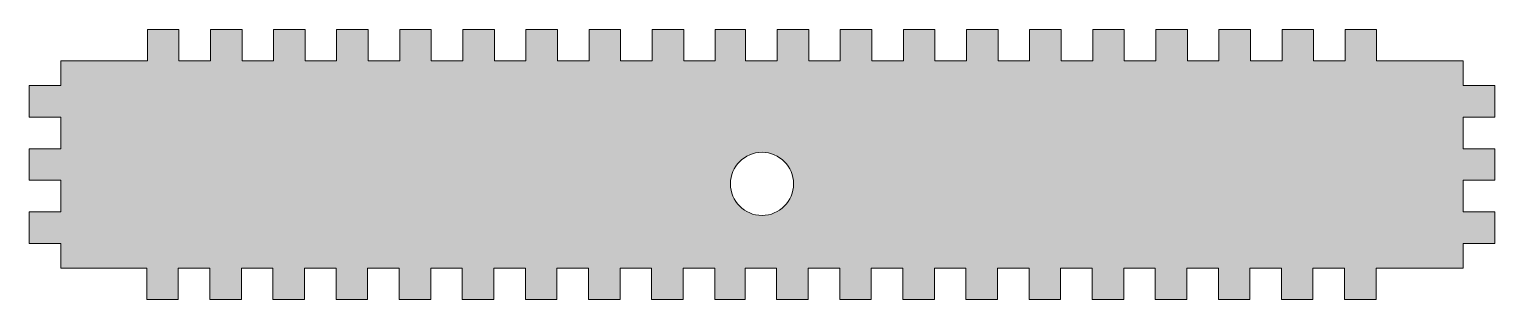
# Model space of a CAD drawing. Header units: inches. Extents: x 827 to 1245, y -549 to -472.
import ezdxf

# ---------------------------------------------------------------- set-up
doc = ezdxf.new("R2010")
doc.units = ezdxf.units.IN
doc.header["$MEASUREMENT"] = 0
doc.layers.add('Layer 1', color=7, linetype='Continuous')

msp = doc.modelspace()

# ---------------------------------------------------------------- hatches: boundary and pattern name
at = {"layer": 'Layer 1', "true_color": 0x939597}
h = msp.add_hatch(color=252, dxfattribs=at)
h.dxf.hatch_style = 2
h.paths.add_polyline_path([(1236.27, -488.3), (1236.27, -481.3), (1211.6, -481.3), (1211.6, -472.3), (1202.6, -472.3), (1202.6, -481.3), (1193.6, -481.3), (1193.6, -472.3), (1184.6, -472.3), (1184.6, -481.3), (1175.6, -481.3), (1175.6, -472.3), (1166.6, -472.3), (1166.6, -481.3), (1157.6, -481.3), (1157.6, -472.3), (1148.6, -472.3), (1148.6, -481.3), (1139.6, -481.3), (1139.6, -472.3), (1130.6, -472.3), (1130.6, -481.3), (1121.6, -481.3), (1121.6, -472.3), (1112.6, -472.3), (1112.6, -481.3), (1103.6, -481.3), (1103.6, -472.3), (1094.6, -472.3), (1094.6, -481.3), (1085.6, -481.3), (1085.6, -472.3), (1076.6, -472.3), (1076.6, -481.3), (1067.6, -481.3), (1067.6, -472.3), (1058.6, -472.3), (1058.6, -481.3), (1049.6, -481.3), (1049.6, -472.3), (1040.6, -472.3), (1040.6, -481.3), (1031.6, -481.3), (1031.6, -472.3), (1022.94, -472.3), (1022.94, -481.3), (1013.94, -481.3), (1013.94, -472.3), (1004.94, -472.3), (1004.94, -481.3), (995.94, -481.3), (995.94, -472.3), (986.94, -472.3), (986.94, -481.3), (977.94, -481.3), (977.94, -472.3), (968.94, -472.3), (968.94, -481.3), (959.94, -481.3), (959.94, -472.3), (950.94, -472.3), (950.94, -481.3), (941.94, -481.3), (941.94, -472.3), (932.94, -472.3), (932.94, -481.3), (923.94, -481.3), (923.94, -472.3), (914.94, -472.3), (914.94, -481.3), (905.94, -481.3), (905.94, -472.3), (896.94, -472.3), (896.94, -481.3), (887.94, -481.3), (887.94, -472.3), (878.94, -472.3), (878.94, -481.3), (869.94, -481.3), (869.94, -472.3), (860.94, -472.3), (860.94, -481.3), (836.27, -481.3), (836.27, -488.3), (827.27, -488.3), (827.27, -490.3), (827.27, -497.3), (836.27, -497.3), (836.27, -506.3), (827.27, -506.3), (827.27, -510.8), (827.27, -515.3), (836.27, -515.3), (836.27, -524.3), (827.27, -524.3), (827.27, -528.8), (827.27, -533.3), (836.27, -533.3), (836.27, -540.3), (851.77, -540.3), (860.77, -540.3), (860.77, -549.3), (869.77, -549.3), (869.77, -540.3), (878.77, -540.3), (878.77, -549.3), (887.77, -549.3), (887.77, -540.3), (896.77, -540.3), (896.77, -549.3), (905.77, -549.3), (905.77, -540.3), (914.77, -540.3), (914.77, -549.3), (923.77, -549.3), (923.77, -540.3), (932.77, -540.3), (932.77, -549.3), (941.77, -549.3), (941.77, -540.3), (950.77, -540.3), (950.77, -549.3), (959.77, -549.3), (959.77, -540.3), (968.77, -540.3), (968.77, -549.3), (977.77, -549.3), (977.77, -540.3), (986.77, -540.3), (986.77, -549.3), (995.77, -549.3), (995.77, -540.3), (1004.77, -540.3), (1004.77, -549.3), (1013.77, -549.3), (1013.77, -540.3), (1022.77, -540.3), (1022.77, -549.3), (1031.44, -549.3), (1031.44, -540.3), (1040.44, -540.3), (1040.44, -549.3), (1049.44, -549.3), (1049.44, -540.3), (1058.44, -540.3), (1058.44, -549.3), (1067.44, -549.3), (1067.44, -540.3), (1076.44, -540.3), (1076.44, -549.3), (1085.44, -549.3), (1085.44, -540.3), (1094.44, -540.3), (1094.44, -549.3), (1103.44, -549.3), (1103.44, -540.3), (1112.44, -540.3), (1112.44, -549.3), (1121.44, -549.3), (1121.44, -540.3), (1130.44, -540.3), (1130.44, -549.3), (1139.44, -549.3), (1139.44, -540.3), (1148.44, -540.3), (1148.44, -549.3), (1157.44, -549.3), (1157.44, -540.3), (1166.44, -540.3), (1166.44, -549.3), (1175.44, -549.3), (1175.44, -540.3), (1184.44, -540.3), (1184.44, -549.3), (1193.44, -549.3), (1193.44, -540.3), (1202.44, -540.3), (1202.44, -549.3), (1211.44, -549.3), (1211.44, -540.3), (1220.44, -540.3), (1236.27, -540.3), (1236.27, -533.3), (1245.27, -533.3), (1245.27, -528.8), (1245.27, -524.3), (1236.27, -524.3), (1236.27, -515.3), (1245.27, -515.3), (1245.27, -510.8), (1245.27, -506.3), (1236.27, -506.3), (1236.27, -497.3), (1245.27, -497.3), (1245.27, -490.3), (1245.27, -488.3)])
edge = h.paths.add_edge_path()
edge.add_spline(control_points=[(1036.27, -525.32), (1031.3, -525.32), (1027.27, -521.29), (1027.27, -516.32), (1027.27, -511.35), (1031.3, -507.32), (1036.27, -507.32), (1041.24, -507.32), (1045.27, -511.35), (1045.27, -516.32), (1045.27, -521.29), (1041.24, -525.32), (1036.27, -525.32)], knot_values=[0, 0, 0, 0, 1, 1, 1, 2, 2, 2, 3, 3, 3, 4, 4, 4, 4], degree=3, periodic=1)

# ---------------------------------------------------------------- linework, layer by layer
at = {"layer": 'Layer 1', "color": 250, "lineweight": 18, "true_color": 0x231f20}
msp.add_lwpolyline([(1236.27, -488.3), (1236.27, -481.3), (1211.6, -481.3), (1211.6, -472.3), (1202.6, -472.3), (1202.6, -481.3), (1193.6, -481.3), (1193.6, -472.3), (1184.6, -472.3), (1184.6, -481.3), (1175.6, -481.3), (1175.6, -472.3), (1166.6, -472.3), (1166.6, -481.3), (1157.6, -481.3), (1157.6, -472.3), (1148.6, -472.3), (1148.6, -481.3), (1139.6, -481.3), (1139.6, -472.3), (1130.6, -472.3), (1130.6, -481.3), (1121.6, -481.3), (1121.6, -472.3), (1112.6, -472.3), (1112.6, -481.3), (1103.6, -481.3), (1103.6, -472.3), (1094.6, -472.3), (1094.6, -481.3), (1085.6, -481.3), (1085.6, -472.3), (1076.6, -472.3), (1076.6, -481.3), (1067.6, -481.3), (1067.6, -472.3), (1058.6, -472.3), (1058.6, -481.3), (1049.6, -481.3), (1049.6, -472.3), (1040.6, -472.3), (1040.6, -481.3), (1031.6, -481.3), (1031.6, -472.3), (1022.94, -472.3), (1022.94, -481.3), (1013.94, -481.3), (1013.94, -472.3), (1004.94, -472.3), (1004.94, -481.3), (995.94, -481.3), (995.94, -472.3), (986.94, -472.3), (986.94, -481.3), (977.94, -481.3), (977.94, -472.3), (968.94, -472.3), (968.94, -481.3), (959.94, -481.3), (959.94, -472.3), (950.94, -472.3), (950.94, -481.3), (941.94, -481.3), (941.94, -472.3), (932.94, -472.3), (932.94, -481.3), (923.94, -481.3), (923.94, -472.3), (914.94, -472.3), (914.94, -481.3), (905.94, -481.3), (905.94, -472.3), (896.94, -472.3), (896.94, -481.3), (887.94, -481.3), (887.94, -472.3), (878.94, -472.3), (878.94, -481.3), (869.94, -481.3), (869.94, -472.3), (860.94, -472.3), (860.94, -481.3), (836.27, -481.3), (836.27, -488.3), (827.27, -488.3), (827.27, -490.3), (827.27, -497.3), (836.27, -497.3), (836.27, -506.3), (827.27, -506.3), (827.27, -510.8), (827.27, -515.3), (836.27, -515.3), (836.27, -524.3), (827.27, -524.3), (827.27, -528.8), (827.27, -533.3), (836.27, -533.3), (836.27, -540.3), (851.77, -540.3), (860.77, -540.3), (860.77, -549.3), (869.77, -549.3), (869.77, -540.3), (878.77, -540.3), (878.77, -549.3), (887.77, -549.3), (887.77, -540.3), (896.77, -540.3), (896.77, -549.3), (905.77, -549.3), (905.77, -540.3), (914.77, -540.3), (914.77, -549.3), (923.77, -549.3), (923.77, -540.3), (932.77, -540.3), (932.77, -549.3), (941.77, -549.3), (941.77, -540.3), (950.77, -540.3), (950.77, -549.3), (959.77, -549.3), (959.77, -540.3), (968.77, -540.3), (968.77, -549.3), (977.77, -549.3), (977.77, -540.3), (986.77, -540.3), (986.77, -549.3), (995.77, -549.3), (995.77, -540.3), (1004.77, -540.3), (1004.77, -549.3), (1013.77, -549.3), (1013.77, -540.3), (1022.77, -540.3), (1022.77, -549.3), (1031.44, -549.3), (1031.44, -540.3), (1040.44, -540.3), (1040.44, -549.3), (1049.44, -549.3), (1049.44, -540.3), (1058.44, -540.3), (1058.44, -549.3), (1067.44, -549.3), (1067.44, -540.3), (1076.44, -540.3), (1076.44, -549.3), (1085.44, -549.3), (1085.44, -540.3), (1094.44, -540.3), (1094.44, -549.3), (1103.44, -549.3), (1103.44, -540.3), (1112.44, -540.3), (1112.44, -549.3), (1121.44, -549.3), (1121.44, -540.3), (1130.44, -540.3), (1130.44, -549.3), (1139.44, -549.3), (1139.44, -540.3), (1148.44, -540.3), (1148.44, -549.3), (1157.44, -549.3), (1157.44, -540.3), (1166.44, -540.3), (1166.44, -549.3), (1175.44, -549.3), (1175.44, -540.3), (1184.44, -540.3), (1184.44, -549.3), (1193.44, -549.3), (1193.44, -540.3), (1202.44, -540.3), (1202.44, -549.3), (1211.44, -549.3), (1211.44, -540.3), (1220.44, -540.3), (1236.27, -540.3), (1236.27, -533.3), (1245.27, -533.3), (1245.27, -528.8), (1245.27, -524.3), (1236.27, -524.3), (1236.27, -515.3), (1245.27, -515.3), (1245.27, -510.8), (1245.27, -506.3), (1236.27, -506.3), (1236.27, -497.3), (1245.27, -497.3), (1245.27, -490.3), (1245.27, -488.3), (1236.27, -488.3)], dxfattribs=at)
msp.add_open_spline([(1036.27, -525.32), (1031.3, -525.32), (1027.27, -521.29), (1027.27, -516.32), (1027.27, -511.35), (1031.3, -507.32), (1036.27, -507.32), (1041.24, -507.32), (1045.27, -511.35), (1045.27, -516.32), (1045.27, -521.29), (1041.24, -525.32), (1036.27, -525.32)], degree=3, knots=[0, 0, 0, 0, 1, 1, 1, 2, 2, 2, 3, 3, 3, 4, 4, 4, 4], dxfattribs=at)

doc.saveas('drawing.dxf')
